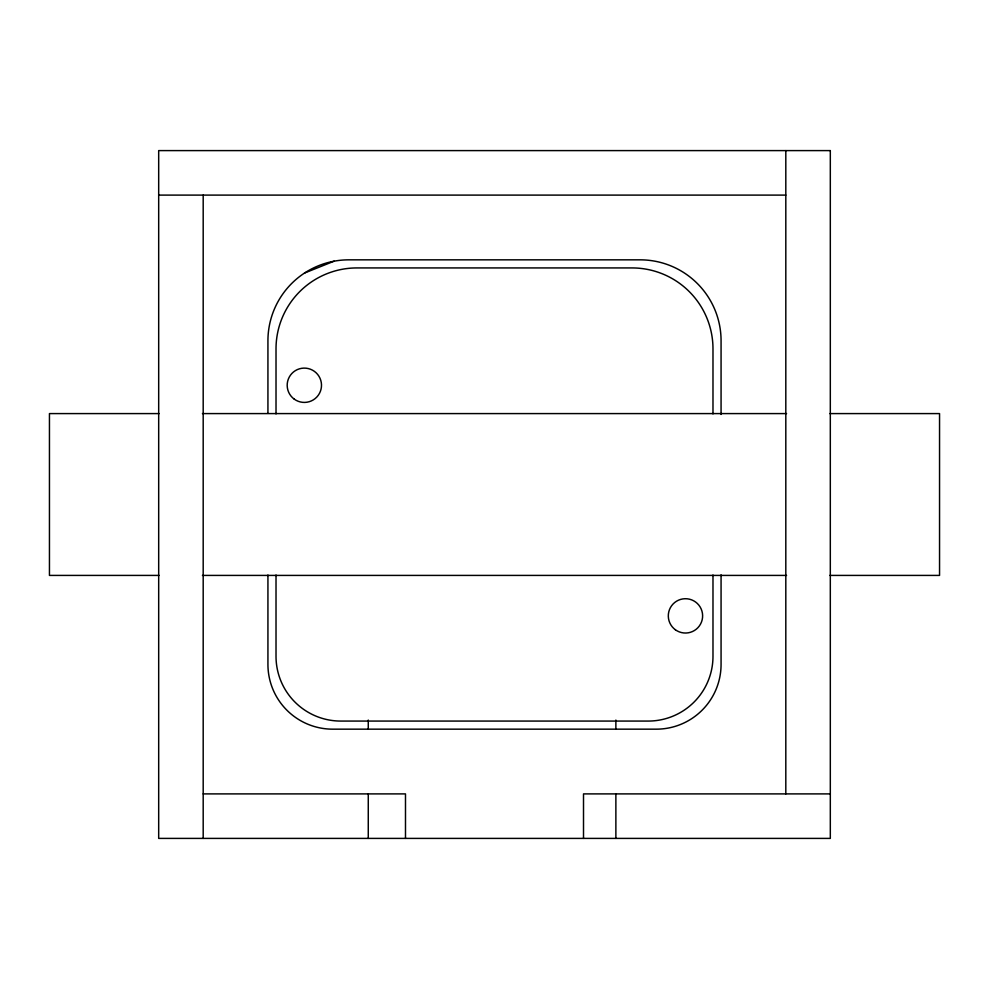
<?xml version="1.0" encoding="UTF-8"?>
<svg xmlns="http://www.w3.org/2000/svg" width="989" height="989" viewBox="0 0 989 989"><rect width="100%" height="100%" fill="white"/><g stroke="black" fill="none" stroke-linecap="round" stroke-linejoin="round"><path stroke-width="1.48" d="M304.563 273.026L334.121 261.183M158.685 195.105L785.81 195.105M159.167 413.587L49.45 413.587L49.45 575.413L159.167 575.413M202.436 413.587L786.564 413.587M829.833 413.587L939.55 413.587L939.55 575.413L829.833 575.413M202.436 575.413L786.564 575.413M203.19 793.895L405.49 793.895L405.49 838.4M830.315 793.895L583.51 793.895L583.51 838.4M785.81 150.6L785.81 793.895M721.068 414.453L721.068 340.76A80.913 80.913 0 0 0 640.155 259.835L348.845 259.835A80.913 80.913 0 0 0 267.932 340.76L267.932 413.192M721.068 574.844L721.068 664.423A64.73 64.73 0 0 1 656.337 729.165L332.663 729.165A64.73 64.73 0 0 1 267.932 664.423L267.932 575.029M712.982 413.897L712.982 348.845A80.913 80.913 0 0 0 632.058 267.932L356.942 267.932A80.913 80.913 0 0 0 276.018 348.845L276.018 413.897M712.982 575.029L712.982 656.337A64.73 64.73 0 0 1 648.24 721.068L340.76 721.068A64.73 64.73 0 0 1 276.018 656.337L276.018 575.029M615.875 720.066L615.875 729.301M615.875 793.895L615.875 838.4M368.267 720.066L368.267 729.301M368.267 793.895L368.267 838.4M203.19 195.105L203.19 838.4M830.315 150.6L158.685 150.6L158.685 838.4L830.315 838.4L830.315 150.6M675.4 629.783A17.172 17.172 0 0 0 702.536 617.655A17.172 17.172 0 0 0 678.466 600.199A17.172 17.172 0 0 0 675.4 629.783M294.265 399.16A17.172 17.172 0 0 0 321.413 387.033A17.172 17.172 0 0 0 297.343 369.589A17.172 17.172 0 0 0 294.265 399.16"/></g></svg>
